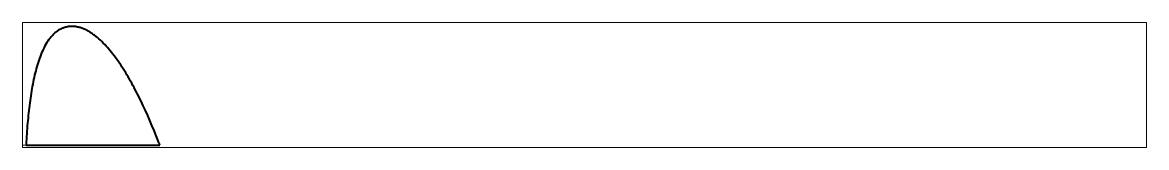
# Paper-space layout 'Sheet1' of a CAD drawing. Header units: inches. Extents: x 0 to 9, y 0 to 1.
# The model-space entities are those that its viewports show. They can reach past a viewport. Long polylines and large blocks are cut down to what shows.
import ezdxf

# ---------------------------------------------------------------- set-up
doc = ezdxf.new("R2010")
doc.units = ezdxf.units.IN
doc.header["$LTSCALE"] = 0.5
doc.header["$MEASUREMENT"] = 0
doc.layers.add('ModelSketch_Visible', color=7, linetype='Continuous', lineweight=40)
doc.layers.add('SKETCHED_GEOMETRY', color=7, linetype='Continuous', lineweight=15)

msp = doc.modelspace()

# ---------------------------------------------------------------- linework, layer by layer
at = {"layer": 'ModelSketch_Visible'}
msp.add_line((0.0535, 0.0185), (1.1244, 0.0185), dxfattribs=at)
msp.add_open_spline([(1.1244, 0.0185), (1.12, 0.0299), (1.1157, 0.0412), (1.1114, 0.0525), (1.0683, 0.165), (0.9999, 0.3248), (0.9011, 0.5161), (0.8228, 0.6471), (0.7535, 0.7441), (0.6952, 0.8127), (0.6497, 0.8589), (0.6102, 0.8925), (0.5774, 0.9157), (0.5523, 0.9311), (0.5307, 0.9421), (0.5133, 0.9497), (0.5002, 0.9546), (0.4868, 0.9589), (0.4732, 0.9624), (0.4606, 0.9651), (0.449, 0.9669), (0.4362, 0.9681), (0.4214, 0.9687), (0.4066, 0.9682), (0.3938, 0.9669), (0.3823, 0.9651), (0.37, 0.9623), (0.3566, 0.9584), (0.3438, 0.9535), (0.3314, 0.9478), (0.3192, 0.9412), (0.3074, 0.9338), (0.2922, 0.9229), (0.2744, 0.9076), (0.2482, 0.8799), (0.2195, 0.8401), (0.1807, 0.7682), (0.1431, 0.6657), (0.1095, 0.5277), (0.0847, 0.3773), (0.0668, 0.2165), (0.0585, 0.1031), (0.0551, 0.045), (0.0546, 0.0362), (0.0541, 0.0274), (0.0535, 0.0185)], degree=3, knots=[0.4234042, 0.4234042, 0.4234042, 0.4234042, 0.4253248, 0.4253248, 0.4253248, 0.4444139, 0.4539584, 0.463503, 0.4730475, 0.4778198, 0.482592, 0.4873643, 0.4897504, 0.4921366, 0.4945227, 0.4957158, 0.4969088, 0.4981019, 0.499295, 0.500488, 0.5016811, 0.5028742, 0.5040672, 0.5052603, 0.5064534, 0.5076464, 0.5088395, 0.5100326, 0.5112256, 0.5124187, 0.5136118, 0.5148048, 0.5159979, 0.518384, 0.5207702, 0.5255424, 0.5303147, 0.5398592, 0.5494038, 0.5589483, 0.5684928, 0.5780374, 0.5780374, 0.5780374, 0.5794863, 0.5794863, 0.5794863, 0.5794863], dxfattribs=at)
at = {"layer": 'SKETCHED_GEOMETRY'}
msp.add_line((0.0535, 0.0185), (0.0292, 0.0185), dxfattribs=at)

psp = doc.layouts.new('Sheet1')

# ---------------------------------------------------------------- viewports
at = {"layer": '0', "view_target_point": (4.5253, 0.5)}
psp.add_viewport(center=(4.5, 0.5), size=(9, 1), view_center_point=(0, 0), view_height=1, dxfattribs=at)

doc.saveas('drawing.dxf')
